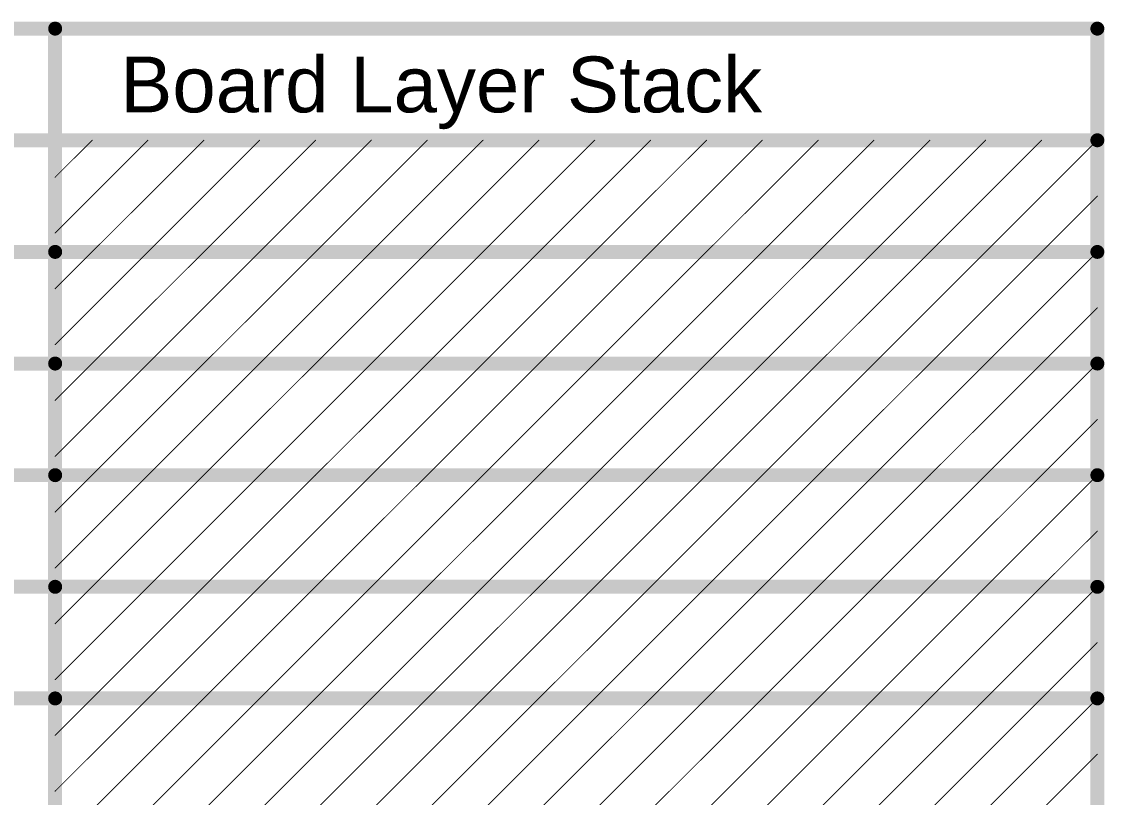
# Model space of a CAD drawing. Header units: inches. Extents: x -11 to 5428, y 0 to 5423.
# Drawn here: x 332.83 to 362.38, y 149.98 to 171.16 of the extents above; entities that cross this region are included whole.
import ezdxf

# ---------------------------------------------------------------- set-up
doc = ezdxf.new("R2010")
doc.units = ezdxf.units.IN
doc.layers.add('Fabrication', color=76, linetype='Continuous')
doc.styles.add('Arial', font='', dxfattribs={"height": 0.2})
doc.styles.get('Arial').set_extended_font_data('Arial')

msp = doc.modelspace()

# ---------------------------------------------------------------- linework, layer by layer
at = {"layer": 'Fabrication'}
for points in [[(246.903, 170.967, 0.381, 0.381, 0), (362.188, 170.967, 0.381, 0.381, 0)], [(333.748, 134.391, 0.381, 0.381, 0), (333.748, 170.967, 0.381, 0.381, 0)], [(362.188, 134.391, 0.381, 0.381, 0), (362.188, 170.967, 0.381, 0.381, 0)], [(246.903, 167.919, 0.381, 0.381, 0), (362.188, 167.919, 0.381, 0.381, 0)], [(333.748, 165.387, 0.0254, 0.0254, 0), (336.28, 167.919, 0.0254, 0.0254, 0)], [(333.748, 166.911, 0.0254, 0.0254, 0), (334.756, 167.919, 0.0254, 0.0254, 0)], [(334.756, 164.871, 0.0254, 0.0254, 0), (337.804, 167.919, 0.0254, 0.0254, 0)], [(336.28, 164.871, 0.0254, 0.0254, 0), (339.328, 167.919, 0.0254, 0.0254, 0)], [(337.804, 164.871, 0.0254, 0.0254, 0), (340.852, 167.919, 0.0254, 0.0254, 0)], [(339.328, 164.871, 0.0254, 0.0254, 0), (342.376, 167.919, 0.0254, 0.0254, 0)], [(340.852, 164.871, 0.0254, 0.0254, 0), (343.9, 167.919, 0.0254, 0.0254, 0)], [(342.376, 164.871, 0.0254, 0.0254, 0), (345.424, 167.919, 0.0254, 0.0254, 0)], [(343.9, 164.871, 0.0254, 0.0254, 0), (346.948, 167.919, 0.0254, 0.0254, 0)], [(345.424, 164.871, 0.0254, 0.0254, 0), (348.472, 167.919, 0.0254, 0.0254, 0)], [(346.948, 164.871, 0.0254, 0.0254, 0), (349.996, 167.919, 0.0254, 0.0254, 0)], [(348.472, 164.871, 0.0254, 0.0254, 0), (351.52, 167.919, 0.0254, 0.0254, 0)], [(349.996, 164.871, 0.0254, 0.0254, 0), (353.044, 167.919, 0.0254, 0.0254, 0)], [(351.52, 164.871, 0.0254, 0.0254, 0), (354.568, 167.919, 0.0254, 0.0254, 0)], [(353.044, 164.871, 0.0254, 0.0254, 0), (356.092, 167.919, 0.0254, 0.0254, 0)], [(354.568, 164.871, 0.0254, 0.0254, 0), (357.616, 167.919, 0.0254, 0.0254, 0)], [(356.092, 164.871, 0.0254, 0.0254, 0), (359.14, 167.919, 0.0254, 0.0254, 0)], [(357.616, 164.871, 0.0254, 0.0254, 0), (360.664, 167.919, 0.0254, 0.0254, 0)], [(359.14, 164.871, 0.0254, 0.0254, 0), (362.188, 167.919, 0.0254, 0.0254, 0)], [(360.664, 164.871, 0.0254, 0.0254, 0), (362.188, 166.395, 0.0254, 0.0254, 0)], [(319.274, 164.871, 0.381, 0.381, 0), (333.748, 164.871, 0.381, 0.381, 0)], [(333.748, 164.871, 0.381, 0.381, 0), (362.188, 164.871, 0.381, 0.381, 0)], [(333.748, 162.339, 0.0254, 0.0254, 0), (336.28, 164.871, 0.0254, 0.0254, 0)], [(333.748, 163.863, 0.0254, 0.0254, 0), (334.756, 164.871, 0.0254, 0.0254, 0)], [(334.756, 161.823, 0.0254, 0.0254, 0), (337.804, 164.871, 0.0254, 0.0254, 0)], [(336.28, 161.823, 0.0254, 0.0254, 0), (339.328, 164.871, 0.0254, 0.0254, 0)], [(337.804, 161.823, 0.0254, 0.0254, 0), (340.852, 164.871, 0.0254, 0.0254, 0)], [(339.328, 161.823, 0.0254, 0.0254, 0), (342.376, 164.871, 0.0254, 0.0254, 0)], [(340.852, 161.823, 0.0254, 0.0254, 0), (343.9, 164.871, 0.0254, 0.0254, 0)], [(342.376, 161.823, 0.0254, 0.0254, 0), (345.424, 164.871, 0.0254, 0.0254, 0)], [(343.9, 161.823, 0.0254, 0.0254, 0), (346.948, 164.871, 0.0254, 0.0254, 0)], [(345.424, 161.823, 0.0254, 0.0254, 0), (348.472, 164.871, 0.0254, 0.0254, 0)], [(346.948, 161.823, 0.0254, 0.0254, 0), (349.996, 164.871, 0.0254, 0.0254, 0)], [(348.472, 161.823, 0.0254, 0.0254, 0), (351.52, 164.871, 0.0254, 0.0254, 0)], [(349.996, 161.823, 0.0254, 0.0254, 0), (353.044, 164.871, 0.0254, 0.0254, 0)], [(351.52, 161.823, 0.0254, 0.0254, 0), (354.568, 164.871, 0.0254, 0.0254, 0)], [(353.044, 161.823, 0.0254, 0.0254, 0), (356.092, 164.871, 0.0254, 0.0254, 0)], [(354.568, 161.823, 0.0254, 0.0254, 0), (357.616, 164.871, 0.0254, 0.0254, 0)], [(356.092, 161.823, 0.0254, 0.0254, 0), (359.14, 164.871, 0.0254, 0.0254, 0)], [(357.616, 161.823, 0.0254, 0.0254, 0), (360.664, 164.871, 0.0254, 0.0254, 0)], [(359.14, 161.823, 0.0254, 0.0254, 0), (362.188, 164.871, 0.0254, 0.0254, 0)], [(360.664, 161.823, 0.0254, 0.0254, 0), (362.188, 163.347, 0.0254, 0.0254, 0)], [(319.274, 161.823, 0.381, 0.381, 0), (333.748, 161.823, 0.381, 0.381, 0)], [(333.748, 161.823, 0.381, 0.381, 0), (362.188, 161.823, 0.381, 0.381, 0)], [(333.748, 159.291, 0.0254, 0.0254, 0), (336.28, 161.823, 0.0254, 0.0254, 0)], [(333.748, 160.815, 0.0254, 0.0254, 0), (334.756, 161.823, 0.0254, 0.0254, 0)], [(334.756, 158.775, 0.0254, 0.0254, 0), (337.804, 161.823, 0.0254, 0.0254, 0)], [(336.28, 158.775, 0.0254, 0.0254, 0), (339.328, 161.823, 0.0254, 0.0254, 0)], [(337.804, 158.775, 0.0254, 0.0254, 0), (340.852, 161.823, 0.0254, 0.0254, 0)], [(339.328, 158.775, 0.0254, 0.0254, 0), (342.376, 161.823, 0.0254, 0.0254, 0)], [(340.852, 158.775, 0.0254, 0.0254, 0), (343.9, 161.823, 0.0254, 0.0254, 0)], [(342.376, 158.775, 0.0254, 0.0254, 0), (345.424, 161.823, 0.0254, 0.0254, 0)], [(343.9, 158.775, 0.0254, 0.0254, 0), (346.948, 161.823, 0.0254, 0.0254, 0)], [(345.424, 158.775, 0.0254, 0.0254, 0), (348.472, 161.823, 0.0254, 0.0254, 0)], [(346.948, 158.775, 0.0254, 0.0254, 0), (349.996, 161.823, 0.0254, 0.0254, 0)], [(348.472, 158.775, 0.0254, 0.0254, 0), (351.52, 161.823, 0.0254, 0.0254, 0)], [(349.996, 158.775, 0.0254, 0.0254, 0), (353.044, 161.823, 0.0254, 0.0254, 0)], [(351.52, 158.775, 0.0254, 0.0254, 0), (354.568, 161.823, 0.0254, 0.0254, 0)], [(353.044, 158.775, 0.0254, 0.0254, 0), (356.092, 161.823, 0.0254, 0.0254, 0)], [(354.568, 158.775, 0.0254, 0.0254, 0), (357.616, 161.823, 0.0254, 0.0254, 0)], [(356.092, 158.775, 0.0254, 0.0254, 0), (359.14, 161.823, 0.0254, 0.0254, 0)], [(357.616, 158.775, 0.0254, 0.0254, 0), (360.664, 161.823, 0.0254, 0.0254, 0)], [(359.14, 158.775, 0.0254, 0.0254, 0), (362.188, 161.823, 0.0254, 0.0254, 0)], [(360.664, 158.775, 0.0254, 0.0254, 0), (362.188, 160.299, 0.0254, 0.0254, 0)], [(319.274, 158.775, 0.381, 0.381, 0), (333.748, 158.775, 0.381, 0.381, 0)], [(333.748, 158.775, 0.381, 0.381, 0), (362.188, 158.775, 0.381, 0.381, 0)], [(333.748, 156.243, 0.0254, 0.0254, 0), (336.28, 158.775, 0.0254, 0.0254, 0)], [(333.748, 157.767, 0.0254, 0.0254, 0), (334.756, 158.775, 0.0254, 0.0254, 0)], [(334.756, 155.727, 0.0254, 0.0254, 0), (337.804, 158.775, 0.0254, 0.0254, 0)], [(336.28, 155.727, 0.0254, 0.0254, 0), (339.328, 158.775, 0.0254, 0.0254, 0)], [(337.804, 155.727, 0.0254, 0.0254, 0), (340.852, 158.775, 0.0254, 0.0254, 0)], [(339.328, 155.727, 0.0254, 0.0254, 0), (342.376, 158.775, 0.0254, 0.0254, 0)], [(340.852, 155.727, 0.0254, 0.0254, 0), (343.9, 158.775, 0.0254, 0.0254, 0)], [(342.376, 155.727, 0.0254, 0.0254, 0), (345.424, 158.775, 0.0254, 0.0254, 0)], [(343.9, 155.727, 0.0254, 0.0254, 0), (346.948, 158.775, 0.0254, 0.0254, 0)], [(345.424, 155.727, 0.0254, 0.0254, 0), (348.472, 158.775, 0.0254, 0.0254, 0)], [(346.948, 155.727, 0.0254, 0.0254, 0), (349.996, 158.775, 0.0254, 0.0254, 0)], [(348.472, 155.727, 0.0254, 0.0254, 0), (351.52, 158.775, 0.0254, 0.0254, 0)], [(349.996, 155.727, 0.0254, 0.0254, 0), (353.044, 158.775, 0.0254, 0.0254, 0)], [(351.52, 155.727, 0.0254, 0.0254, 0), (354.568, 158.775, 0.0254, 0.0254, 0)], [(353.044, 155.727, 0.0254, 0.0254, 0), (356.092, 158.775, 0.0254, 0.0254, 0)], [(354.568, 155.727, 0.0254, 0.0254, 0), (357.616, 158.775, 0.0254, 0.0254, 0)], [(356.092, 155.727, 0.0254, 0.0254, 0), (359.14, 158.775, 0.0254, 0.0254, 0)], [(357.616, 155.727, 0.0254, 0.0254, 0), (360.664, 158.775, 0.0254, 0.0254, 0)], [(359.14, 155.727, 0.0254, 0.0254, 0), (362.188, 158.775, 0.0254, 0.0254, 0)], [(360.664, 155.727, 0.0254, 0.0254, 0), (362.188, 157.251, 0.0254, 0.0254, 0)], [(319.274, 155.727, 0.381, 0.381, 0), (333.748, 155.727, 0.381, 0.381, 0)], [(333.748, 155.727, 0.381, 0.381, 0), (362.188, 155.727, 0.381, 0.381, 0)], [(333.748, 153.195, 0.0254, 0.0254, 0), (336.28, 155.727, 0.0254, 0.0254, 0)], [(333.748, 154.719, 0.0254, 0.0254, 0), (334.756, 155.727, 0.0254, 0.0254, 0)], [(334.756, 152.679, 0.0254, 0.0254, 0), (337.804, 155.727, 0.0254, 0.0254, 0)], [(336.28, 152.679, 0.0254, 0.0254, 0), (339.328, 155.727, 0.0254, 0.0254, 0)], [(337.804, 152.679, 0.0254, 0.0254, 0), (340.852, 155.727, 0.0254, 0.0254, 0)], [(339.328, 152.679, 0.0254, 0.0254, 0), (342.376, 155.727, 0.0254, 0.0254, 0)], [(340.852, 152.679, 0.0254, 0.0254, 0), (343.9, 155.727, 0.0254, 0.0254, 0)], [(342.376, 152.679, 0.0254, 0.0254, 0), (345.424, 155.727, 0.0254, 0.0254, 0)], [(343.9, 152.679, 0.0254, 0.0254, 0), (346.948, 155.727, 0.0254, 0.0254, 0)], [(345.424, 152.679, 0.0254, 0.0254, 0), (348.472, 155.727, 0.0254, 0.0254, 0)], [(346.948, 152.679, 0.0254, 0.0254, 0), (349.996, 155.727, 0.0254, 0.0254, 0)], [(348.472, 152.679, 0.0254, 0.0254, 0), (351.52, 155.727, 0.0254, 0.0254, 0)], [(349.996, 152.679, 0.0254, 0.0254, 0), (353.044, 155.727, 0.0254, 0.0254, 0)], [(351.52, 152.679, 0.0254, 0.0254, 0), (354.568, 155.727, 0.0254, 0.0254, 0)], [(353.044, 152.679, 0.0254, 0.0254, 0), (356.092, 155.727, 0.0254, 0.0254, 0)], [(354.568, 152.679, 0.0254, 0.0254, 0), (357.616, 155.727, 0.0254, 0.0254, 0)], [(356.092, 152.679, 0.0254, 0.0254, 0), (359.14, 155.727, 0.0254, 0.0254, 0)], [(357.616, 152.679, 0.0254, 0.0254, 0), (360.664, 155.727, 0.0254, 0.0254, 0)], [(359.14, 152.679, 0.0254, 0.0254, 0), (362.188, 155.727, 0.0254, 0.0254, 0)], [(360.664, 152.679, 0.0254, 0.0254, 0), (362.188, 154.203, 0.0254, 0.0254, 0)], [(319.274, 152.679, 0.381, 0.381, 0), (333.748, 152.679, 0.381, 0.381, 0)], [(333.748, 152.679, 0.381, 0.381, 0), (362.188, 152.679, 0.381, 0.381, 0)], [(333.748, 150.147, 0.0254, 0.0254, 0), (336.28, 152.679, 0.0254, 0.0254, 0)], [(333.748, 151.671, 0.0254, 0.0254, 0), (334.756, 152.679, 0.0254, 0.0254, 0)], [(334.756, 149.631, 0.0254, 0.0254, 0), (337.804, 152.679, 0.0254, 0.0254, 0)], [(336.28, 149.631, 0.0254, 0.0254, 0), (339.328, 152.679, 0.0254, 0.0254, 0)], [(337.804, 149.631, 0.0254, 0.0254, 0), (340.852, 152.679, 0.0254, 0.0254, 0)], [(339.328, 149.631, 0.0254, 0.0254, 0), (342.376, 152.679, 0.0254, 0.0254, 0)], [(340.852, 149.631, 0.0254, 0.0254, 0), (343.9, 152.679, 0.0254, 0.0254, 0)], [(342.376, 149.631, 0.0254, 0.0254, 0), (345.424, 152.679, 0.0254, 0.0254, 0)], [(343.9, 149.631, 0.0254, 0.0254, 0), (346.948, 152.679, 0.0254, 0.0254, 0)], [(345.424, 149.631, 0.0254, 0.0254, 0), (348.472, 152.679, 0.0254, 0.0254, 0)], [(346.948, 149.631, 0.0254, 0.0254, 0), (349.996, 152.679, 0.0254, 0.0254, 0)], [(348.472, 149.631, 0.0254, 0.0254, 0), (351.52, 152.679, 0.0254, 0.0254, 0)], [(349.996, 149.631, 0.0254, 0.0254, 0), (353.044, 152.679, 0.0254, 0.0254, 0)], [(351.52, 149.631, 0.0254, 0.0254, 0), (354.568, 152.679, 0.0254, 0.0254, 0)], [(353.044, 149.631, 0.0254, 0.0254, 0), (356.092, 152.679, 0.0254, 0.0254, 0)], [(354.568, 149.631, 0.0254, 0.0254, 0), (357.616, 152.679, 0.0254, 0.0254, 0)], [(356.092, 149.631, 0.0254, 0.0254, 0), (359.14, 152.679, 0.0254, 0.0254, 0)], [(357.616, 149.631, 0.0254, 0.0254, 0), (360.664, 152.679, 0.0254, 0.0254, 0)], [(359.14, 149.631, 0.0254, 0.0254, 0), (362.188, 152.679, 0.0254, 0.0254, 0)], [(360.664, 149.631, 0.0254, 0.0254, 0), (362.188, 151.155, 0.0254, 0.0254, 0)]]:
    msp.add_lwpolyline(points, format="xyseb", dxfattribs=at)
for points in [[(333.653, 170.967, 0.191, 0.191, 1), (333.844, 170.967, 0.191, 0.191, 1)], [(362.093, 170.967, 0.191, 0.191, 1), (362.283, 170.967, 0.191, 0.191, 1)], [(362.093, 170.967, 0.191, 0.191, 1), (362.283, 170.967, 0.191, 0.191, 1)], [(362.093, 167.919, 0.191, 0.191, 1), (362.283, 167.919, 0.191, 0.191, 1)], [(334.75, 167.919, 0.0127, 0.0127, 1), (334.763, 167.919, 0.0127, 0.0127, 1)], [(336.274, 167.919, 0.0127, 0.0127, 1), (336.287, 167.919, 0.0127, 0.0127, 1)], [(337.798, 167.919, 0.0127, 0.0127, 1), (337.811, 167.919, 0.0127, 0.0127, 1)], [(339.322, 167.919, 0.0127, 0.0127, 1), (339.335, 167.919, 0.0127, 0.0127, 1)], [(340.846, 167.919, 0.0127, 0.0127, 1), (340.859, 167.919, 0.0127, 0.0127, 1)], [(342.37, 167.919, 0.0127, 0.0127, 1), (342.383, 167.919, 0.0127, 0.0127, 1)], [(343.894, 167.919, 0.0127, 0.0127, 1), (343.907, 167.919, 0.0127, 0.0127, 1)], [(345.418, 167.919, 0.0127, 0.0127, 1), (345.431, 167.919, 0.0127, 0.0127, 1)], [(346.942, 167.919, 0.0127, 0.0127, 1), (346.955, 167.919, 0.0127, 0.0127, 1)], [(348.466, 167.919, 0.0127, 0.0127, 1), (348.479, 167.919, 0.0127, 0.0127, 1)], [(349.99, 167.919, 0.0127, 0.0127, 1), (350.003, 167.919, 0.0127, 0.0127, 1)], [(351.514, 167.919, 0.0127, 0.0127, 1), (351.527, 167.919, 0.0127, 0.0127, 1)], [(353.038, 167.919, 0.0127, 0.0127, 1), (353.051, 167.919, 0.0127, 0.0127, 1)], [(354.562, 167.919, 0.0127, 0.0127, 1), (354.575, 167.919, 0.0127, 0.0127, 1)], [(356.086, 167.919, 0.0127, 0.0127, 1), (356.099, 167.919, 0.0127, 0.0127, 1)], [(357.61, 167.919, 0.0127, 0.0127, 1), (357.623, 167.919, 0.0127, 0.0127, 1)], [(359.134, 167.919, 0.0127, 0.0127, 1), (359.147, 167.919, 0.0127, 0.0127, 1)], [(360.658, 167.919, 0.0127, 0.0127, 1), (360.671, 167.919, 0.0127, 0.0127, 1)], [(362.182, 167.919, 0.0127, 0.0127, 1), (362.195, 167.919, 0.0127, 0.0127, 1)], [(333.742, 166.911, 0.0127, 0.0127, 1), (333.755, 166.911, 0.0127, 0.0127, 1)], [(362.182, 166.395, 0.0127, 0.0127, 1), (362.195, 166.395, 0.0127, 0.0127, 1)], [(333.742, 165.387, 0.0127, 0.0127, 1), (333.755, 165.387, 0.0127, 0.0127, 1)], [(333.653, 164.871, 0.191, 0.191, 1), (333.844, 164.871, 0.191, 0.191, 1)], [(333.653, 164.871, 0.191, 0.191, 1), (333.844, 164.871, 0.191, 0.191, 1)], [(334.75, 164.871, 0.0127, 0.0127, 1), (334.763, 164.871, 0.0127, 0.0127, 1)], [(334.75, 164.871, 0.0127, 0.0127, 1), (334.763, 164.871, 0.0127, 0.0127, 1)], [(336.274, 164.871, 0.0127, 0.0127, 1), (336.287, 164.871, 0.0127, 0.0127, 1)], [(336.274, 164.871, 0.0127, 0.0127, 1), (336.287, 164.871, 0.0127, 0.0127, 1)], [(337.798, 164.871, 0.0127, 0.0127, 1), (337.811, 164.871, 0.0127, 0.0127, 1)], [(337.798, 164.871, 0.0127, 0.0127, 1), (337.811, 164.871, 0.0127, 0.0127, 1)], [(339.322, 164.871, 0.0127, 0.0127, 1), (339.335, 164.871, 0.0127, 0.0127, 1)], [(339.322, 164.871, 0.0127, 0.0127, 1), (339.335, 164.871, 0.0127, 0.0127, 1)], [(340.846, 164.871, 0.0127, 0.0127, 1), (340.859, 164.871, 0.0127, 0.0127, 1)], [(340.846, 164.871, 0.0127, 0.0127, 1), (340.859, 164.871, 0.0127, 0.0127, 1)], [(342.37, 164.871, 0.0127, 0.0127, 1), (342.383, 164.871, 0.0127, 0.0127, 1)], [(342.37, 164.871, 0.0127, 0.0127, 1), (342.383, 164.871, 0.0127, 0.0127, 1)], [(343.894, 164.871, 0.0127, 0.0127, 1), (343.907, 164.871, 0.0127, 0.0127, 1)], [(343.894, 164.871, 0.0127, 0.0127, 1), (343.907, 164.871, 0.0127, 0.0127, 1)], [(345.418, 164.871, 0.0127, 0.0127, 1), (345.431, 164.871, 0.0127, 0.0127, 1)], [(345.418, 164.871, 0.0127, 0.0127, 1), (345.431, 164.871, 0.0127, 0.0127, 1)], [(346.942, 164.871, 0.0127, 0.0127, 1), (346.955, 164.871, 0.0127, 0.0127, 1)], [(346.942, 164.871, 0.0127, 0.0127, 1), (346.955, 164.871, 0.0127, 0.0127, 1)], [(348.466, 164.871, 0.0127, 0.0127, 1), (348.479, 164.871, 0.0127, 0.0127, 1)], [(348.466, 164.871, 0.0127, 0.0127, 1), (348.479, 164.871, 0.0127, 0.0127, 1)], [(349.99, 164.871, 0.0127, 0.0127, 1), (350.003, 164.871, 0.0127, 0.0127, 1)], [(349.99, 164.871, 0.0127, 0.0127, 1), (350.003, 164.871, 0.0127, 0.0127, 1)], [(351.514, 164.871, 0.0127, 0.0127, 1), (351.527, 164.871, 0.0127, 0.0127, 1)], [(351.514, 164.871, 0.0127, 0.0127, 1), (351.527, 164.871, 0.0127, 0.0127, 1)], [(353.038, 164.871, 0.0127, 0.0127, 1), (353.051, 164.871, 0.0127, 0.0127, 1)], [(353.038, 164.871, 0.0127, 0.0127, 1), (353.051, 164.871, 0.0127, 0.0127, 1)], [(354.562, 164.871, 0.0127, 0.0127, 1), (354.575, 164.871, 0.0127, 0.0127, 1)], [(354.562, 164.871, 0.0127, 0.0127, 1), (354.575, 164.871, 0.0127, 0.0127, 1)], [(356.086, 164.871, 0.0127, 0.0127, 1), (356.099, 164.871, 0.0127, 0.0127, 1)], [(356.086, 164.871, 0.0127, 0.0127, 1), (356.099, 164.871, 0.0127, 0.0127, 1)], [(357.61, 164.871, 0.0127, 0.0127, 1), (357.623, 164.871, 0.0127, 0.0127, 1)], [(357.61, 164.871, 0.0127, 0.0127, 1), (357.623, 164.871, 0.0127, 0.0127, 1)], [(359.134, 164.871, 0.0127, 0.0127, 1), (359.147, 164.871, 0.0127, 0.0127, 1)], [(359.134, 164.871, 0.0127, 0.0127, 1), (359.147, 164.871, 0.0127, 0.0127, 1)], [(360.658, 164.871, 0.0127, 0.0127, 1), (360.671, 164.871, 0.0127, 0.0127, 1)], [(360.658, 164.871, 0.0127, 0.0127, 1), (360.671, 164.871, 0.0127, 0.0127, 1)], [(362.093, 164.871, 0.191, 0.191, 1), (362.283, 164.871, 0.191, 0.191, 1)], [(362.182, 164.871, 0.0127, 0.0127, 1), (362.195, 164.871, 0.0127, 0.0127, 1)], [(333.742, 163.863, 0.0127, 0.0127, 1), (333.755, 163.863, 0.0127, 0.0127, 1)], [(362.182, 163.347, 0.0127, 0.0127, 1), (362.195, 163.347, 0.0127, 0.0127, 1)], [(333.742, 162.339, 0.0127, 0.0127, 1), (333.755, 162.339, 0.0127, 0.0127, 1)], [(333.653, 161.823, 0.191, 0.191, 1), (333.844, 161.823, 0.191, 0.191, 1)], [(333.653, 161.823, 0.191, 0.191, 1), (333.844, 161.823, 0.191, 0.191, 1)], [(362.093, 161.823, 0.191, 0.191, 1), (362.283, 161.823, 0.191, 0.191, 1)], [(334.75, 161.823, 0.0127, 0.0127, 1), (334.763, 161.823, 0.0127, 0.0127, 1)], [(334.75, 161.823, 0.0127, 0.0127, 1), (334.763, 161.823, 0.0127, 0.0127, 1)], [(336.274, 161.823, 0.0127, 0.0127, 1), (336.287, 161.823, 0.0127, 0.0127, 1)], [(336.274, 161.823, 0.0127, 0.0127, 1), (336.287, 161.823, 0.0127, 0.0127, 1)], [(337.798, 161.823, 0.0127, 0.0127, 1), (337.811, 161.823, 0.0127, 0.0127, 1)], [(337.798, 161.823, 0.0127, 0.0127, 1), (337.811, 161.823, 0.0127, 0.0127, 1)], [(339.322, 161.823, 0.0127, 0.0127, 1), (339.335, 161.823, 0.0127, 0.0127, 1)], [(339.322, 161.823, 0.0127, 0.0127, 1), (339.335, 161.823, 0.0127, 0.0127, 1)], [(340.846, 161.823, 0.0127, 0.0127, 1), (340.859, 161.823, 0.0127, 0.0127, 1)], [(340.846, 161.823, 0.0127, 0.0127, 1), (340.859, 161.823, 0.0127, 0.0127, 1)], [(342.37, 161.823, 0.0127, 0.0127, 1), (342.383, 161.823, 0.0127, 0.0127, 1)], [(342.37, 161.823, 0.0127, 0.0127, 1), (342.383, 161.823, 0.0127, 0.0127, 1)], [(343.894, 161.823, 0.0127, 0.0127, 1), (343.907, 161.823, 0.0127, 0.0127, 1)], [(343.894, 161.823, 0.0127, 0.0127, 1), (343.907, 161.823, 0.0127, 0.0127, 1)], [(345.418, 161.823, 0.0127, 0.0127, 1), (345.431, 161.823, 0.0127, 0.0127, 1)], [(345.418, 161.823, 0.0127, 0.0127, 1), (345.431, 161.823, 0.0127, 0.0127, 1)], [(346.942, 161.823, 0.0127, 0.0127, 1), (346.955, 161.823, 0.0127, 0.0127, 1)], [(346.942, 161.823, 0.0127, 0.0127, 1), (346.955, 161.823, 0.0127, 0.0127, 1)], [(348.466, 161.823, 0.0127, 0.0127, 1), (348.479, 161.823, 0.0127, 0.0127, 1)], [(348.466, 161.823, 0.0127, 0.0127, 1), (348.479, 161.823, 0.0127, 0.0127, 1)], [(349.99, 161.823, 0.0127, 0.0127, 1), (350.003, 161.823, 0.0127, 0.0127, 1)], [(349.99, 161.823, 0.0127, 0.0127, 1), (350.003, 161.823, 0.0127, 0.0127, 1)], [(351.514, 161.823, 0.0127, 0.0127, 1), (351.527, 161.823, 0.0127, 0.0127, 1)], [(351.514, 161.823, 0.0127, 0.0127, 1), (351.527, 161.823, 0.0127, 0.0127, 1)], [(353.038, 161.823, 0.0127, 0.0127, 1), (353.051, 161.823, 0.0127, 0.0127, 1)], [(353.038, 161.823, 0.0127, 0.0127, 1), (353.051, 161.823, 0.0127, 0.0127, 1)], [(354.562, 161.823, 0.0127, 0.0127, 1), (354.575, 161.823, 0.0127, 0.0127, 1)], [(354.562, 161.823, 0.0127, 0.0127, 1), (354.575, 161.823, 0.0127, 0.0127, 1)], [(356.086, 161.823, 0.0127, 0.0127, 1), (356.099, 161.823, 0.0127, 0.0127, 1)], [(356.086, 161.823, 0.0127, 0.0127, 1), (356.099, 161.823, 0.0127, 0.0127, 1)], [(357.61, 161.823, 0.0127, 0.0127, 1), (357.623, 161.823, 0.0127, 0.0127, 1)], [(357.61, 161.823, 0.0127, 0.0127, 1), (357.623, 161.823, 0.0127, 0.0127, 1)], [(359.134, 161.823, 0.0127, 0.0127, 1), (359.147, 161.823, 0.0127, 0.0127, 1)], [(359.134, 161.823, 0.0127, 0.0127, 1), (359.147, 161.823, 0.0127, 0.0127, 1)], [(360.658, 161.823, 0.0127, 0.0127, 1), (360.671, 161.823, 0.0127, 0.0127, 1)], [(360.658, 161.823, 0.0127, 0.0127, 1), (360.671, 161.823, 0.0127, 0.0127, 1)], [(362.182, 161.823, 0.0127, 0.0127, 1), (362.195, 161.823, 0.0127, 0.0127, 1)], [(333.742, 160.815, 0.0127, 0.0127, 1), (333.755, 160.815, 0.0127, 0.0127, 1)], [(362.182, 160.299, 0.0127, 0.0127, 1), (362.195, 160.299, 0.0127, 0.0127, 1)], [(333.742, 159.291, 0.0127, 0.0127, 1), (333.755, 159.291, 0.0127, 0.0127, 1)], [(333.653, 158.775, 0.191, 0.191, 1), (333.844, 158.775, 0.191, 0.191, 1)], [(333.653, 158.775, 0.191, 0.191, 1), (333.844, 158.775, 0.191, 0.191, 1)], [(362.093, 158.775, 0.191, 0.191, 1), (362.283, 158.775, 0.191, 0.191, 1)], [(334.75, 158.775, 0.0127, 0.0127, 1), (334.763, 158.775, 0.0127, 0.0127, 1)], [(334.75, 158.775, 0.0127, 0.0127, 1), (334.763, 158.775, 0.0127, 0.0127, 1)], [(336.274, 158.775, 0.0127, 0.0127, 1), (336.287, 158.775, 0.0127, 0.0127, 1)], [(336.274, 158.775, 0.0127, 0.0127, 1), (336.287, 158.775, 0.0127, 0.0127, 1)], [(337.798, 158.775, 0.0127, 0.0127, 1), (337.811, 158.775, 0.0127, 0.0127, 1)], [(337.798, 158.775, 0.0127, 0.0127, 1), (337.811, 158.775, 0.0127, 0.0127, 1)], [(339.322, 158.775, 0.0127, 0.0127, 1), (339.335, 158.775, 0.0127, 0.0127, 1)], [(339.322, 158.775, 0.0127, 0.0127, 1), (339.335, 158.775, 0.0127, 0.0127, 1)], [(340.846, 158.775, 0.0127, 0.0127, 1), (340.859, 158.775, 0.0127, 0.0127, 1)], [(340.846, 158.775, 0.0127, 0.0127, 1), (340.859, 158.775, 0.0127, 0.0127, 1)], [(342.37, 158.775, 0.0127, 0.0127, 1), (342.383, 158.775, 0.0127, 0.0127, 1)], [(342.37, 158.775, 0.0127, 0.0127, 1), (342.383, 158.775, 0.0127, 0.0127, 1)], [(343.894, 158.775, 0.0127, 0.0127, 1), (343.907, 158.775, 0.0127, 0.0127, 1)], [(343.894, 158.775, 0.0127, 0.0127, 1), (343.907, 158.775, 0.0127, 0.0127, 1)], [(345.418, 158.775, 0.0127, 0.0127, 1), (345.431, 158.775, 0.0127, 0.0127, 1)], [(345.418, 158.775, 0.0127, 0.0127, 1), (345.431, 158.775, 0.0127, 0.0127, 1)], [(346.942, 158.775, 0.0127, 0.0127, 1), (346.955, 158.775, 0.0127, 0.0127, 1)], [(346.942, 158.775, 0.0127, 0.0127, 1), (346.955, 158.775, 0.0127, 0.0127, 1)], [(348.466, 158.775, 0.0127, 0.0127, 1), (348.479, 158.775, 0.0127, 0.0127, 1)], [(348.466, 158.775, 0.0127, 0.0127, 1), (348.479, 158.775, 0.0127, 0.0127, 1)], [(349.99, 158.775, 0.0127, 0.0127, 1), (350.003, 158.775, 0.0127, 0.0127, 1)], [(349.99, 158.775, 0.0127, 0.0127, 1), (350.003, 158.775, 0.0127, 0.0127, 1)], [(351.514, 158.775, 0.0127, 0.0127, 1), (351.527, 158.775, 0.0127, 0.0127, 1)], [(351.514, 158.775, 0.0127, 0.0127, 1), (351.527, 158.775, 0.0127, 0.0127, 1)], [(353.038, 158.775, 0.0127, 0.0127, 1), (353.051, 158.775, 0.0127, 0.0127, 1)], [(353.038, 158.775, 0.0127, 0.0127, 1), (353.051, 158.775, 0.0127, 0.0127, 1)], [(354.562, 158.775, 0.0127, 0.0127, 1), (354.575, 158.775, 0.0127, 0.0127, 1)], [(354.562, 158.775, 0.0127, 0.0127, 1), (354.575, 158.775, 0.0127, 0.0127, 1)], [(356.086, 158.775, 0.0127, 0.0127, 1), (356.099, 158.775, 0.0127, 0.0127, 1)], [(356.086, 158.775, 0.0127, 0.0127, 1), (356.099, 158.775, 0.0127, 0.0127, 1)], [(357.61, 158.775, 0.0127, 0.0127, 1), (357.623, 158.775, 0.0127, 0.0127, 1)], [(357.61, 158.775, 0.0127, 0.0127, 1), (357.623, 158.775, 0.0127, 0.0127, 1)], [(359.134, 158.775, 0.0127, 0.0127, 1), (359.147, 158.775, 0.0127, 0.0127, 1)], [(359.134, 158.775, 0.0127, 0.0127, 1), (359.147, 158.775, 0.0127, 0.0127, 1)], [(360.658, 158.775, 0.0127, 0.0127, 1), (360.671, 158.775, 0.0127, 0.0127, 1)], [(360.658, 158.775, 0.0127, 0.0127, 1), (360.671, 158.775, 0.0127, 0.0127, 1)], [(362.182, 158.775, 0.0127, 0.0127, 1), (362.195, 158.775, 0.0127, 0.0127, 1)], [(333.742, 157.767, 0.0127, 0.0127, 1), (333.755, 157.767, 0.0127, 0.0127, 1)], [(362.182, 157.251, 0.0127, 0.0127, 1), (362.195, 157.251, 0.0127, 0.0127, 1)], [(333.742, 156.243, 0.0127, 0.0127, 1), (333.755, 156.243, 0.0127, 0.0127, 1)], [(333.653, 155.727, 0.191, 0.191, 1), (333.844, 155.727, 0.191, 0.191, 1)], [(333.653, 155.727, 0.191, 0.191, 1), (333.844, 155.727, 0.191, 0.191, 1)], [(334.75, 155.727, 0.0127, 0.0127, 1), (334.763, 155.727, 0.0127, 0.0127, 1)], [(334.75, 155.727, 0.0127, 0.0127, 1), (334.763, 155.727, 0.0127, 0.0127, 1)], [(336.274, 155.727, 0.0127, 0.0127, 1), (336.287, 155.727, 0.0127, 0.0127, 1)], [(336.274, 155.727, 0.0127, 0.0127, 1), (336.287, 155.727, 0.0127, 0.0127, 1)], [(337.798, 155.727, 0.0127, 0.0127, 1), (337.811, 155.727, 0.0127, 0.0127, 1)], [(337.798, 155.727, 0.0127, 0.0127, 1), (337.811, 155.727, 0.0127, 0.0127, 1)], [(339.322, 155.727, 0.0127, 0.0127, 1), (339.335, 155.727, 0.0127, 0.0127, 1)], [(339.322, 155.727, 0.0127, 0.0127, 1), (339.335, 155.727, 0.0127, 0.0127, 1)], [(340.846, 155.727, 0.0127, 0.0127, 1), (340.859, 155.727, 0.0127, 0.0127, 1)], [(340.846, 155.727, 0.0127, 0.0127, 1), (340.859, 155.727, 0.0127, 0.0127, 1)], [(342.37, 155.727, 0.0127, 0.0127, 1), (342.383, 155.727, 0.0127, 0.0127, 1)], [(342.37, 155.727, 0.0127, 0.0127, 1), (342.383, 155.727, 0.0127, 0.0127, 1)], [(343.894, 155.727, 0.0127, 0.0127, 1), (343.907, 155.727, 0.0127, 0.0127, 1)], [(343.894, 155.727, 0.0127, 0.0127, 1), (343.907, 155.727, 0.0127, 0.0127, 1)], [(345.418, 155.727, 0.0127, 0.0127, 1), (345.431, 155.727, 0.0127, 0.0127, 1)], [(345.418, 155.727, 0.0127, 0.0127, 1), (345.431, 155.727, 0.0127, 0.0127, 1)], [(346.942, 155.727, 0.0127, 0.0127, 1), (346.955, 155.727, 0.0127, 0.0127, 1)], [(346.942, 155.727, 0.0127, 0.0127, 1), (346.955, 155.727, 0.0127, 0.0127, 1)], [(348.466, 155.727, 0.0127, 0.0127, 1), (348.479, 155.727, 0.0127, 0.0127, 1)], [(348.466, 155.727, 0.0127, 0.0127, 1), (348.479, 155.727, 0.0127, 0.0127, 1)], [(349.99, 155.727, 0.0127, 0.0127, 1), (350.003, 155.727, 0.0127, 0.0127, 1)], [(349.99, 155.727, 0.0127, 0.0127, 1), (350.003, 155.727, 0.0127, 0.0127, 1)], [(351.514, 155.727, 0.0127, 0.0127, 1), (351.527, 155.727, 0.0127, 0.0127, 1)], [(351.514, 155.727, 0.0127, 0.0127, 1), (351.527, 155.727, 0.0127, 0.0127, 1)], [(353.038, 155.727, 0.0127, 0.0127, 1), (353.051, 155.727, 0.0127, 0.0127, 1)], [(353.038, 155.727, 0.0127, 0.0127, 1), (353.051, 155.727, 0.0127, 0.0127, 1)], [(354.562, 155.727, 0.0127, 0.0127, 1), (354.575, 155.727, 0.0127, 0.0127, 1)], [(354.562, 155.727, 0.0127, 0.0127, 1), (354.575, 155.727, 0.0127, 0.0127, 1)], [(356.086, 155.727, 0.0127, 0.0127, 1), (356.099, 155.727, 0.0127, 0.0127, 1)], [(356.086, 155.727, 0.0127, 0.0127, 1), (356.099, 155.727, 0.0127, 0.0127, 1)], [(357.61, 155.727, 0.0127, 0.0127, 1), (357.623, 155.727, 0.0127, 0.0127, 1)], [(357.61, 155.727, 0.0127, 0.0127, 1), (357.623, 155.727, 0.0127, 0.0127, 1)], [(359.134, 155.727, 0.0127, 0.0127, 1), (359.147, 155.727, 0.0127, 0.0127, 1)], [(359.134, 155.727, 0.0127, 0.0127, 1), (359.147, 155.727, 0.0127, 0.0127, 1)], [(360.658, 155.727, 0.0127, 0.0127, 1), (360.671, 155.727, 0.0127, 0.0127, 1)], [(360.658, 155.727, 0.0127, 0.0127, 1), (360.671, 155.727, 0.0127, 0.0127, 1)], [(362.093, 155.727, 0.191, 0.191, 1), (362.283, 155.727, 0.191, 0.191, 1)], [(362.182, 155.727, 0.0127, 0.0127, 1), (362.195, 155.727, 0.0127, 0.0127, 1)], [(333.742, 154.719, 0.0127, 0.0127, 1), (333.755, 154.719, 0.0127, 0.0127, 1)], [(362.182, 154.203, 0.0127, 0.0127, 1), (362.195, 154.203, 0.0127, 0.0127, 1)], [(333.742, 153.195, 0.0127, 0.0127, 1), (333.755, 153.195, 0.0127, 0.0127, 1)], [(333.653, 152.679, 0.191, 0.191, 1), (333.844, 152.679, 0.191, 0.191, 1)], [(333.653, 152.679, 0.191, 0.191, 1), (333.844, 152.679, 0.191, 0.191, 1)], [(362.093, 152.679, 0.191, 0.191, 1), (362.283, 152.679, 0.191, 0.191, 1)], [(334.75, 152.679, 0.0127, 0.0127, 1), (334.763, 152.679, 0.0127, 0.0127, 1)], [(334.75, 152.679, 0.0127, 0.0127, 1), (334.763, 152.679, 0.0127, 0.0127, 1)], [(336.274, 152.679, 0.0127, 0.0127, 1), (336.287, 152.679, 0.0127, 0.0127, 1)], [(336.274, 152.679, 0.0127, 0.0127, 1), (336.287, 152.679, 0.0127, 0.0127, 1)], [(337.798, 152.679, 0.0127, 0.0127, 1), (337.811, 152.679, 0.0127, 0.0127, 1)], [(337.798, 152.679, 0.0127, 0.0127, 1), (337.811, 152.679, 0.0127, 0.0127, 1)], [(339.322, 152.679, 0.0127, 0.0127, 1), (339.335, 152.679, 0.0127, 0.0127, 1)], [(339.322, 152.679, 0.0127, 0.0127, 1), (339.335, 152.679, 0.0127, 0.0127, 1)], [(340.846, 152.679, 0.0127, 0.0127, 1), (340.859, 152.679, 0.0127, 0.0127, 1)], [(340.846, 152.679, 0.0127, 0.0127, 1), (340.859, 152.679, 0.0127, 0.0127, 1)], [(342.37, 152.679, 0.0127, 0.0127, 1), (342.383, 152.679, 0.0127, 0.0127, 1)], [(342.37, 152.679, 0.0127, 0.0127, 1), (342.383, 152.679, 0.0127, 0.0127, 1)], [(343.894, 152.679, 0.0127, 0.0127, 1), (343.907, 152.679, 0.0127, 0.0127, 1)], [(343.894, 152.679, 0.0127, 0.0127, 1), (343.907, 152.679, 0.0127, 0.0127, 1)], [(345.418, 152.679, 0.0127, 0.0127, 1), (345.431, 152.679, 0.0127, 0.0127, 1)], [(345.418, 152.679, 0.0127, 0.0127, 1), (345.431, 152.679, 0.0127, 0.0127, 1)], [(346.942, 152.679, 0.0127, 0.0127, 1), (346.955, 152.679, 0.0127, 0.0127, 1)], [(346.942, 152.679, 0.0127, 0.0127, 1), (346.955, 152.679, 0.0127, 0.0127, 1)], [(348.466, 152.679, 0.0127, 0.0127, 1), (348.479, 152.679, 0.0127, 0.0127, 1)], [(348.466, 152.679, 0.0127, 0.0127, 1), (348.479, 152.679, 0.0127, 0.0127, 1)], [(349.99, 152.679, 0.0127, 0.0127, 1), (350.003, 152.679, 0.0127, 0.0127, 1)], [(349.99, 152.679, 0.0127, 0.0127, 1), (350.003, 152.679, 0.0127, 0.0127, 1)], [(351.514, 152.679, 0.0127, 0.0127, 1), (351.527, 152.679, 0.0127, 0.0127, 1)], [(351.514, 152.679, 0.0127, 0.0127, 1), (351.527, 152.679, 0.0127, 0.0127, 1)], [(353.038, 152.679, 0.0127, 0.0127, 1), (353.051, 152.679, 0.0127, 0.0127, 1)], [(353.038, 152.679, 0.0127, 0.0127, 1), (353.051, 152.679, 0.0127, 0.0127, 1)], [(354.562, 152.679, 0.0127, 0.0127, 1), (354.575, 152.679, 0.0127, 0.0127, 1)], [(354.562, 152.679, 0.0127, 0.0127, 1), (354.575, 152.679, 0.0127, 0.0127, 1)], [(356.086, 152.679, 0.0127, 0.0127, 1), (356.099, 152.679, 0.0127, 0.0127, 1)], [(356.086, 152.679, 0.0127, 0.0127, 1), (356.099, 152.679, 0.0127, 0.0127, 1)], [(357.61, 152.679, 0.0127, 0.0127, 1), (357.623, 152.679, 0.0127, 0.0127, 1)], [(357.61, 152.679, 0.0127, 0.0127, 1), (357.623, 152.679, 0.0127, 0.0127, 1)], [(359.134, 152.679, 0.0127, 0.0127, 1), (359.147, 152.679, 0.0127, 0.0127, 1)], [(359.134, 152.679, 0.0127, 0.0127, 1), (359.147, 152.679, 0.0127, 0.0127, 1)], [(360.658, 152.679, 0.0127, 0.0127, 1), (360.671, 152.679, 0.0127, 0.0127, 1)], [(360.658, 152.679, 0.0127, 0.0127, 1), (360.671, 152.679, 0.0127, 0.0127, 1)], [(362.182, 152.679, 0.0127, 0.0127, 1), (362.195, 152.679, 0.0127, 0.0127, 1)], [(333.742, 151.671, 0.0127, 0.0127, 1), (333.755, 151.671, 0.0127, 0.0127, 1)], [(362.182, 151.155, 0.0127, 0.0127, 1), (362.195, 151.155, 0.0127, 0.0127, 1)], [(333.742, 150.147, 0.0127, 0.0127, 1), (333.755, 150.147, 0.0127, 0.0127, 1)]]:
    msp.add_lwpolyline(points, format="xyseb", close=True, dxfattribs=at)

# ---------------------------------------------------------------- texts
at = {"layer": 'Fabrication', "style": 'Arial'}
msp.add_text('Board Layer Stack', height=1.524, dxfattribs=at).set_placement((335.526, 168.681))

doc.saveas('drawing.dxf')
